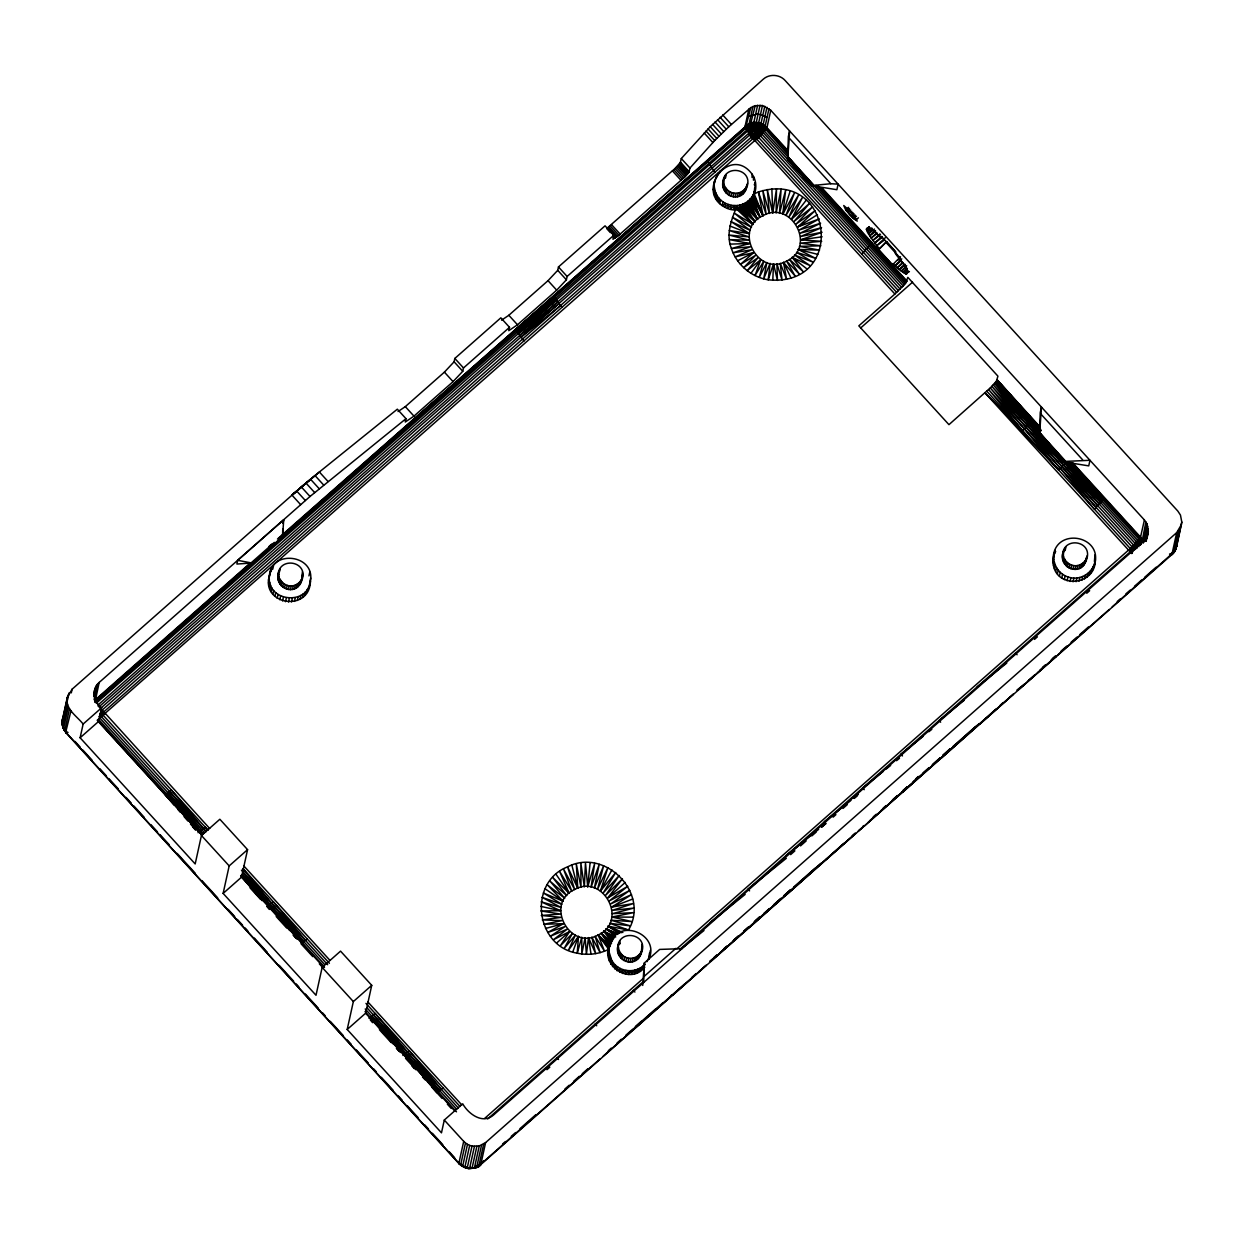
<?xml version="1.0" encoding="UTF-8"?>
<svg xmlns="http://www.w3.org/2000/svg" width="1244" height="1244" viewBox="0 0 1244 1244"><rect width="100%" height="100%" fill="white"/><g stroke="black" fill="none" stroke-linecap="round" stroke-linejoin="round"><path stroke-width="1.5" d="M470.652 1167.09C470.652 1171.35 463.297 1166.219 461.368 1165.317L468.413 1168.474L474.43 1167.852L480.557 1164.788L1172.594 553.922L1176.668 546.38L1181.8 522.091L1180.463 515.078L1177.819 511.066L785.119 80.487C779.661 74.298 769.321 73.676 763.21 79.243L710.246 126.686L681.308 158.548L680.297 162.7L675.057 168.469L606.683 228.554L610.384 232.628M752.06 177.472L752.076 174.144C730.477 144.708 694.494 190.938 724.754 207.157C744.845 218.773 764.158 191.312 752.076 174.144M787.918 150.508L765.2 125.893L758.669 122.798L755.03 123.063L754.859 140.494L894.887 294.035L905.476 283.461L907.825 277.35L997.937 376.154L996.366 381.255L990.286 387.926L948.954 424.655L858.826 325.85L894.887 294.035M754.688 187.828L754.175 193.862L763.054 215.632C732.592 229.254 757.985 277.272 786.612 261.1C817.059 247.463 791.682 199.444 763.054 215.632L752.667 198.325L755.341 188.342L754.657 190.861L755.31 182.417L754.253 184.812M649.477 953.059L648.933 959.077C660.222 934.415 619.31 917.574 610.306 943.076C598.364 964.224 629.588 986.43 644.827 967.148M898.463 290.754L758.436 137.229L759.555 125.908L758.669 122.798L757.269 123.187L754.859 140.494C747.364 136.234 742.963 120.528 756.259 122.472C769.616 122.596 762.634 136.809 754.859 140.494L97.219 720.276L201.73 834.864L98.525 721.52L101.541 707.82C93.564 702.02 91.076 689.223 99.178 682.458L310.02 496.48L405.995 418.684L397.334 409.183L319.366 471.989L301.359 486.979L310.02 496.48M1064.304 462.177L1039.502 435.695L1041.461 407.083L1040.233 412.666L1039.486 435.68L1063.293 461.788L1088.749 465.878L1089.977 460.296L1063.247 461.508M282.761 528.793L282.575 535.931L283.725 519.712L237.697 560.329L236.889 564.045L251.894 563.019L237.697 560.329M643.661 982.511L644.33 962.965L659.662 949.421L682.007 948.659M753.429 180.178L753.553 176.741M772.788 280.335L773.519 263.759L768.201 279.807C751.423 277.117 736.666 264.723 731.41 248.52C725.579 233.888 731.752 218.804 737.226 205.555C744.207 204.84 750.63 200.377 753.631 194.017L753.289 196.801L763.054 215.632L758.389 191.98C833.153 168.36 847.133 287.566 768.201 279.807L770.16 263.355L763.676 278.812L766.895 262.515L759.26 277.396L763.738 261.271L755.015 275.546L760.799 259.623L747.178 270.663L758.078 257.617L743.663 267.678L755.652 255.284L740.46 264.366L753.553 252.656L735.142 256.886L751.827 249.795L733.074 252.796L750.49 246.732L731.41 248.52L749.557 243.513L729.435 239.61L749.075 240.216L729.124 235.069L749.012 236.889L729.279 230.513L749.401 233.592L730.959 221.572L750.241 230.373L732.467 217.28L751.485 227.279L734.411 213.159L753.133 224.387L740.786 208.805L740.196 205.027L738.05 209.21L753.133 224.387L739.387 209.07L740.196 205.027M278.112 578.32C275.577 554.995 311.124 560.329 301.297 581.648C294.952 598.286 271.176 585.986 279.496 570.576M302.681 573.919L301.297 581.648M617.77 950.758C615.251 927.418 650.799 932.751 640.971 954.086C634.627 970.709 610.835 958.424 619.154 943.014M642.355 946.342L640.971 954.086M722.997 185.667C720.463 162.342 756.025 167.676 746.182 188.995C739.838 205.633 716.062 193.333 724.381 177.923M746.758 184.983L746.182 188.995M789.225 138.115L789.582 130.931L788.369 136.513L787.623 159.527L811.415 185.62L836.885 189.71L838.114 184.143L830.805 183.723L811.415 185.62L787.623 159.527L789.225 138.115L830.805 183.723M1062.656 558.089C1060.137 534.764 1095.684 540.098 1085.856 561.433C1079.512 578.056 1055.736 565.771 1064.04 550.361M1086.432 557.405L1085.856 561.433M310.456 580.995C315.338 554.233 270.352 549.164 269.357 576.423C266.511 601.567 307.812 606.248 310.456 580.995C309.849 613.121 259.125 604.724 269.824 574.37M642.728 985.435L644.33 962.965M1095.218 557.81C1097.861 587.308 1051.895 590.076 1053.093 559.924C1052.657 525.248 1106.725 535.169 1093.554 567.388M628.484 930.014L609.778 923.312L630.428 925.878L611.022 920.233L631.936 921.586L611.846 917.015L633.616 912.645L612.25 913.702L633.771 908.089L612.188 910.375L633.46 903.548L611.706 907.078L631.486 894.638L610.773 903.875L629.822 890.377L609.436 900.811L627.753 886.288L607.71 897.935L622.435 878.808L605.61 895.307L619.232 875.481L603.184 892.974L615.718 872.495L600.463 890.968L607.881 867.612L597.509 889.336L603.635 865.762L594.368 888.076L599.219 864.347L591.087 887.236L594.694 863.367L587.728 886.832L585.473 862.745L584.353 886.863L580.855 863.103L581.01 887.314L576.314 863.927L577.76 888.2L567.591 866.866L574.65 889.507L563.501 868.965L571.758 891.186L559.644 871.453L569.099 893.239L552.771 877.518L566.751 895.602L549.848 881.016L564.729 898.261L547.282 884.795L563.081 901.154L543.364 893.005L561.837 904.248L542.042 897.359L561.013 907.467L541.171 901.838L560.609 910.764L540.813 910.935L560.671 914.091L541.311 915.46L561.153 917.388L542.275 919.922L562.086 920.607L543.675 924.276L563.423 923.67L547.764 932.471L565.149 926.531L550.408 936.234L567.248 929.159L553.409 939.718L569.674 931.492L560.391 945.735L572.395 933.498L564.309 948.208L575.35 935.146L568.446 950.276L578.491 936.39L577.232 953.168C587.774 955.516 599.064 954.148 608.72 949.312L610.306 943.076L609.031 948.192L598.208 934.975C569.581 951.147 544.188 903.144 574.65 889.507C603.278 873.319 628.671 921.337 598.208 934.975L604.506 951.178L595.098 936.265L600.121 952.624L591.849 937.152L595.627 953.635L588.505 937.618L586.406 954.303L585.131 937.634L581.788 953.961L581.772 937.23L577.232 953.168C535.309 946.513 527.643 882.276 567.591 866.866C604.942 847.335 650.317 893.27 628.484 930.014L608.129 926.205L618.828 933.342M752.169 196.599L751.034 201.31L760.146 217.311L751.905 199.833L752.169 196.599L750.023 202.71L757.503 219.364L745.078 207.079L745.716 202.725L746.431 206.193L757.503 219.364L748.919 204L750.334 198.947L750.023 202.71L760.146 217.311L752.667 198.325M1072.468 463.343L1140.67 538.061L1143.345 542.726L1147.061 523.988L1144.402 519.976L770.767 110.296L762.463 105.538L755.217 105.678L750.801 107.606L728.797 126.795L714.694 140.541L689.969 168.049L688.958 172.201L684.962 176.772L617.584 236.344L612.965 239.268L613.727 235.334L605.066 225.833L558.463 266.962L557.732 270.321L548.029 280.662L508.827 315.276L501.565 320.19M587.728 886.832L590.107 862.823M757.503 219.364L747.722 205.167L748.173 200.999L746.431 206.193M305.355 500.523L296.678 491.022L72.105 689.207L67.331 697.355L62.511 719.265L62.542 725.858L66.227 732.98L458.927 1163.56L464.152 1167.261L458.881 1163.249L463.701 1141.339L444.295 1120.051L462.706 1103.801C468.382 1113.971 482.827 1124.654 493.619 1114.935L1143.298 541.529L1148.072 533.381L1147.061 523.988M773.519 263.759L777.422 280.429L776.909 263.744L782.041 280.055L780.252 263.277L786.581 279.247L783.502 262.391L795.305 276.292L786.612 261.1L799.394 274.193L789.505 259.405L803.251 271.705L792.164 257.368L810.124 265.656L794.512 254.989L813.047 262.142L796.533 252.33L815.613 258.363L798.181 249.438L819.532 250.153L799.426 246.359L820.853 245.799L800.25 243.14L821.724 241.32L800.638 239.828L822.082 232.239L800.592 236.5L821.584 227.699L800.11 233.203L820.62 223.236L799.177 230L819.221 218.882L797.839 226.937L815.131 210.687L796.098 224.06L812.487 206.924L794.014 221.432L809.486 203.441L791.588 219.1L802.504 197.423L788.867 217.094L798.586 194.966L785.913 215.445L794.449 192.882L782.771 214.201L785.664 189.99L779.49 213.362L781.108 189.197L776.132 212.957L776.489 188.855L772.757 212.988L767.268 189.523L769.414 213.439L762.774 190.534L766.164 214.326L758.389 191.98L754.175 193.862L754.704 191.249L753.289 196.801M755.217 105.678L749.65 127.541L750.21 135.021L752.154 135.736L760.146 135.58L761.794 128.225L761.001 123.483L764.796 106.222M64.237 714.802C60.878 720.478 61.718 728.455 66.554 733.027L68.016 732.374M67.331 697.355C64.766 708.987 77.128 716.28 83.13 724.055L80.114 737.77L195.184 863.942L201.435 835.501L219.846 819.252L247.572 849.652L241.523 877.16L223.127 893.41L316.007 995.262L322.149 967.381L340.545 951.131L371.738 985.326L365.612 1013.222L347.2 1029.472L441.48 1132.833L444.295 1120.051M1176.668 546.38L1176.917 541.606C1177.088 545.789 1175.051 556.239 1169.547 553.984M609.451 945.922L608.207 955.33L609.451 945.922L609.031 948.192M1053.093 559.924L1054.337 553.269M650.332 950.463L648.933 959.077M473.015 1168.256C461.773 1167.478 476.856 1169.858 479.5 1165.628L480.79 1164.493L475.332 1167.696L470.636 1168.598C451.37 1164.197 478.007 1172.268 480.79 1164.493L485.611 1142.583L1176.715 532.619L1181.489 524.47M62.511 719.265L63.973 715.471L64.019 716.871C60.443 721.318 62.62 728.704 66.181 732.669L459.254 1163.606L464.152 1167.261M64.439 729.575L66.554 733.027L63.257 728.113L62.2 721.629L68.016 695.054M743.041 204.078L740.786 208.805L755.139 221.727L743.663 207.81L743.041 204.078L742.217 208.386L755.139 221.727L745.078 207.079M1145.895 521.874L1141.914 542.353L1140.266 545.245L1138.058 540.813L1066.31 462.146L1058.551 469.89L984.999 392.84L1131.745 553.564M680.017 949.188L1130.127 551.916L1135.492 549.195L1135.368 543.675L991.888 386.34L1094.425 509.216L1104.501 498.455M720.587 199.942L719.732 203.627L718.566 197.718L717.679 201.341L716.886 195.23L715.984 198.807L715.595 192.54L714.694 196.039L714.258 186.74L713.418 190.099L714.678 180.831C712.89 188.684 716.326 197.267 722.919 201.839L722.111 205.571L725.501 203.394L731.208 205.322L737.226 205.555L738.05 209.21M757.612 105.258L753.817 122.518L747.66 126.593L96.239 702.222L95.026 702.082L99.178 682.458M1176.715 532.619L1171.895 554.529L1175.984 548.666L1176.979 544.001L1176.062 543.644M62.262 724.024L67.083 702.114M67.456 700.201L69.058 692.908M67.534 704.477L62.713 726.387L66.227 732.98M63.537 728.642L68.342 706.747M71.297 692.861L72.105 689.207M64.704 730.757L69.508 708.847M71.001 710.759L65.714 732.141L66.29 730.866L67.16 732.825L64.315 730.228M93.953 693.483L95.088 688.305M93.86 696.516L96.13 686.159M94.093 699.719L97.514 684.184M268.533 580.155L270.648 570.654M268.548 583.125L269.373 579.409M271.099 571.68L271.907 567.964M268.999 586.064L269.824 582.347M272.747 569.208L273.571 565.491M282.901 523.429L283.725 519.712M269.886 588.91L270.71 585.193M271.176 591.6L272.001 587.883M272.856 594.088L273.68 590.371M280.289 568.71L278.205 576.283M274.877 596.311L275.702 592.595M278.361 580.342L278.92 574.604M278.967 582.301L279.185 576.625M279.916 584.12L280.74 580.404L279.791 578.584M277.21 598.208L278.034 594.492M281.16 585.753L281.984 582.037L280.74 580.404M279.791 599.763L280.615 596.047M282.683 587.152L283.508 583.436L281.984 582.037M284.425 588.288L285.234 584.556L283.508 583.436M282.575 600.945L283.399 597.229M286.338 589.081L287.146 585.364L285.234 584.556M285.498 601.707L286.322 597.975M288.359 589.563L289.168 585.846C295.372 586.857 301.794 582.223 302.587 575.956M223.127 893.41L229.176 865.902L247.572 849.652M290.427 589.672L291.236 585.955M288.499 602.034L289.323 598.317M292.48 589.438L293.304 585.722M291.516 601.941L292.34 598.224M294.455 588.847L295.279 585.131M296.305 587.93L297.129 584.213M294.486 601.396L295.294 597.68M297.954 586.717L298.778 583.001M299.369 585.224L300.193 581.508M302.432 571.882L301.872 577.636M300.488 583.529L301.312 579.813M297.332 600.448L298.156 596.731M300.022 599.095L300.83 595.378M302.463 597.384L303.287 593.668M304.625 595.316L305.449 591.6M308.947 575.879L309.756 572.162M306.459 592.968L307.284 589.252M307.921 590.387L308.745 586.67M310.658 578.04L308.994 587.619M405.995 418.684L405.264 422.027L413.972 416.134L453.065 381.644L462.752 371.287L463.499 367.944L509.511 327.327L500.85 317.826L454.822 358.443L454.091 361.786L444.403 372.143L405.311 406.632L398.049 411.546M347.2 1029.472L353.343 1001.576L371.738 985.326M509.511 327.327L508.78 330.671L517.488 324.777L556.706 290.163L566.393 279.807L567.124 276.463L613.727 235.334M461.368 1165.317L466.22 1168.023L460.653 1164.897L465.474 1142.987L463.701 1141.339M462.659 1166.266L467.48 1144.356L465.474 1142.987M464.852 1167.307L469.672 1145.413L467.48 1144.356M467.2 1168.007L472.005 1146.097L479.251 1145.957L485.611 1142.583M469.61 1168.334L474.43 1146.424M472.036 1168.287L476.856 1146.377M468.179 1167.821L474.43 1167.852L479.251 1145.957M474.43 1167.852L476.716 1167.074L481.537 1145.164M476.716 1167.074L478.862 1165.939L483.683 1144.029M725.19 176.057L723.091 183.63M723.246 187.689L723.806 181.951M725.485 178.063L726.309 174.347M723.852 189.648L724.07 183.972M724.801 191.467L725.625 187.751L724.677 185.931M726.045 193.1L726.869 189.383L725.625 187.751M727.569 194.499L728.393 190.783L726.869 189.383M729.311 195.619L730.135 191.903L728.393 190.783M748.872 109.052L745.078 126.313L747.691 131.615L754.253 130.978L763.178 132.502L903.206 286.027M731.223 196.428L732.032 192.711L730.135 191.903M95.026 702.082L745.654 127.51L750.801 107.606M277.474 539.01L749.137 123.731L752.931 106.471M733.245 196.91L734.053 193.193C740.258 194.204 746.68 189.57 747.473 183.288M735.313 197.018L736.121 193.302M737.365 196.785L738.19 193.069M739.34 196.194L740.164 192.478M756.259 122.472L760.053 105.211M741.191 195.277L742.015 191.56M742.839 194.064L743.663 190.348M758.669 122.798L762.463 105.538M744.254 192.571L745.078 188.855M745.374 190.876L746.198 187.16M763.194 124.524L766.988 107.264M96.223 703.249L746.695 130.122L756.818 129.003L761.546 130.107L763.178 132.502L765.977 128.676L765.2 125.893L768.994 108.632M770.767 110.296L766.973 127.557L765.449 129.936L754.502 126.981L745.933 128.816L745.109 126.888L278.703 538.528M619.963 941.133L619.154 944.849L620.274 943.154M618.035 952.78L618.595 947.026M618.641 954.739L618.843 949.063M619.59 956.558L620.398 952.842L619.465 951.007M620.834 958.191L621.658 954.475L620.398 952.842M622.358 959.591L623.166 955.874L621.658 954.475M624.099 960.71L624.908 956.994L623.166 955.874M625.996 961.519L626.821 957.802L624.908 956.994M790.033 161.767L811.321 185.434L799.488 172.527L800.296 171.314L787.903 156.728L813.607 184.905M628.018 961.985L628.842 958.269C635.046 959.279 641.469 954.661 642.246 948.379M630.102 962.11L630.91 958.393M632.154 961.861L632.963 958.144M634.129 961.285L634.953 957.569M635.979 960.368L636.788 956.652M637.628 959.14L638.452 955.423M639.043 957.662L639.851 953.946M642.106 944.32L641.546 950.058M640.162 955.952L640.987 952.235M900.516 256.777L892.57 264.801L878.699 249.593L886.645 241.585L895.867 252.05M878.699 249.593L886.645 241.585M1053.528 556.985L1055.192 550.423M1053.108 562.894L1053.917 556.208M1053.559 565.833L1053.932 559.178M1054.446 568.679L1055.27 564.963L1054.383 562.117M1055.736 571.385L1056.56 567.668L1055.27 564.963M1057.416 573.857L1058.24 570.141L1056.56 567.668M1064.848 548.48L1062.765 556.052M1062.92 560.127L1063.48 554.373M1059.437 576.081L1060.261 572.364L1058.24 570.141M1065.159 550.501L1065.984 546.785M1063.527 562.07L1063.729 556.41M1064.475 563.905L1065.284 560.189L1064.351 558.354M1061.77 577.993L1062.578 574.277L1060.261 572.364M1065.719 565.538L1066.543 561.822L1065.284 560.189M1064.351 579.548L1065.175 575.832L1062.578 574.277M1067.243 566.937L1068.052 563.221L1066.543 561.822M1068.985 568.057L1069.793 564.341L1068.052 563.221M1067.134 580.715L1067.958 576.998L1065.175 575.832M1070.897 568.866L1071.706 565.149L1069.793 564.341M1070.058 581.477L1070.882 577.76C1081.829 580.046 1093.616 571.976 1095.015 560.78M1072.903 569.332L1073.727 565.616C1079.932 566.626 1086.354 562.008 1087.132 555.726M1074.987 569.457L1075.796 565.74M1073.059 581.803L1073.883 578.087M1077.04 569.208L1077.848 565.491M1076.076 581.71L1076.9 577.993M1079.014 568.632L1079.839 564.916M1080.865 567.715L1081.674 563.998M1079.046 581.181L1079.854 577.465M1082.513 566.486L1083.337 562.77M1083.928 565.009L1084.737 561.293M1085.048 563.299L1085.872 559.582M1081.891 580.233L1082.715 576.516M1084.581 578.88L1085.39 575.163M1087.023 577.154L1087.831 573.437M1089.184 575.101L1090.008 571.385M1091.019 572.753L1091.843 569.037M1094.984 554.84L1094.409 561.526M1092.481 570.172L1093.305 566.44M1144.402 519.976L1140.375 537.797L1130.298 548.557L676.923 948.737M1144.464 541.793L1147.87 526.259M1145.584 541.28L1148.321 528.607M1146.113 541.358L1148.383 531.001M1146.937 538.559L1148.072 533.381M1173.559 552.787L1178.379 530.893M1174.942 550.828L1179.763 528.918M1175.984 548.666L1181.8 522.091M754.704 191.249L753.786 195.324L763.054 215.632M610.835 964.022L611.675 960.321L609.047 951.831L609.529 961.254L610.369 957.616L610.835 964.022L613.339 962.794C620.756 972.715 636.975 973.414 645.123 964.038L642.697 969.325L642.946 966.09L640.271 971.175L640.504 967.816L637.581 972.637L637.83 969.169L634.689 973.694L634.969 970.118L631.688 974.301L632.014 970.647L628.609 974.472L628.997 970.74L625.53 974.192L625.981 970.413L622.529 973.461L623.057 969.651L619.683 972.31L620.274 968.485L617.024 970.74L617.693 966.93L614.629 968.812L615.376 965.017L612.561 966.557L613.339 962.794L611.675 960.321M617.879 948.721L618.346 946.731M713.963 184.081L716.793 175.311M648.73 959.14L649.477 956.325L646.958 961.69M610.54 944.04L611.582 940.386M751.905 199.833L753.631 194.017M986.803 391.222L1130.298 548.557L1132.009 553.347L1134.45 547.08L1133.782 545.261L990.286 387.926L1058.551 469.89M612.095 941.568L613.23 937.914M782.771 214.201L790.127 191.218M787.639 159.543L812.083 185.916L804.868 177.799M63.693 719.063L63.973 715.471M572.769 951.94L578.491 936.39M716.839 177.083L718.457 172.838M746.695 130.122L747.426 128.225L752.48 124.182L757.269 123.187L752.216 125.504L747.38 130.091M743.663 207.81L745.716 202.725M747.722 205.167L750.334 198.947M209.692 828.504L99.178 706.67L748.857 133.263L751.936 129.003L757.114 125.504L761.577 124.182L766.973 127.557C760.83 126.919 754.564 131.646 751.671 136.84L101.713 710.464L99.333 716.482L100.018 718.208L204.529 832.811L169.573 791.402L165.157 794.76L174.005 804.977M719.265 173.32L720.463 170.63M611.068 941.055L601.116 933.28L610.011 945.86L609.451 947.057L598.208 934.975L608.72 949.312M1054.383 554.14L1055.658 551.45M600.463 890.968L611.924 869.867M871.764 243.264L861.688 254.025M1040.171 427.096L997.113 379.902L1032.753 419.788L1029.192 424.173L1022.677 430.548L984.999 392.84M63.382 727.445L62.2 723.526M1022.677 430.548L988.591 389.559L1132.087 546.894L1131.263 551.185L1128.495 550.175C1133.548 547.453 1141.681 544.374 1140.608 537.237L1072.779 462.861M750.972 273.291L760.799 259.623M748.857 133.263L749.883 133.73L754.362 128.863L759.555 125.908L763.536 125.022L765.2 125.893M791.588 219.1L806.143 200.268M901.76 287.535L761.732 133.994L761.157 132.159L758.545 133.746L103.547 712.081L100.266 713.512L101.65 716.902L206.162 831.505M737.226 205.555L733.665 209.396L734.209 205.664L730.601 209.085L731.208 205.322L727.6 208.339L728.284 204.576L724.754 207.157L725.501 203.394L722.919 201.839M901.76 258.861L895.151 265.765L892.85 263.557M902.662 262.297L897.328 267.771L895.151 265.765L901.029 260.805M904.761 264.132L899.381 269.528L897.328 267.771L903.222 262.811M754.128 135.627L758.933 131.506L763.971 129.174L764.422 131.133L787.747 156.728M906.689 265.703L901.262 271.036L899.381 269.528L905.274 264.568M907.047 268.315L902.957 272.265L901.262 271.036L905.679 267.305M907.171 270.586L904.419 273.198L902.957 272.265L907.374 268.533M876.802 232.783L871.173 238.055L878.979 248.349M875.356 230.56L869.711 235.816L871.173 238.055L877.222 233.39M879.897 233.888L872.868 240.45L880.488 234.696M881.778 236.438L874.734 242.984L882.431 237.277M872.728 229.86L868.483 233.794L869.711 235.816L875.714 231.12M885.246 237.791L876.787 245.628L884.531 239.968M908.431 271.239L905.648 273.835L904.419 273.198L907.358 270.694M871.764 228.072L867.503 232.006L868.483 233.794L874.423 229.052M635.731 1026.409L641.282 1021.308M755.077 920.918L759.244 917.092M786.535 893.41L790.702 889.584L783.689 895.929L786.535 893.41L787.716 893.69L843.79 843.354M907.265 786.659L903.113 790.484L907.405 786.737M915.6 778.993L918.367 776.443M949.825 748.935L942.89 755.31L950.074 749.09M869.649 227.87L866.804 230.482L867.503 232.006L871.935 228.398M908.571 271.316L905.648 273.835L909.426 271.581M869.245 226.626L866.384 229.223L866.804 230.482L869.727 228.041M662.974 1002.664L633.663 1029.239L684.62 983.973M691.602 977.644L695.785 973.85M717.43 955.143L709.749 961.192M720.229 952.609L727.211 946.28M732.794 941.226L738.376 936.157M748.142 927.309L743.959 931.103L748.142 927.309L749.323 927.573L820.745 863.32M769.787 908.602L710.464 961.472L855.499 833.449M772.571 906.067L780.952 898.479M852.156 835.766L854.955 833.231M869.618 820.853L876.6 814.54M880.783 810.73L886.366 805.677M891.948 800.607L897.53 795.554M928.941 767.999L864.518 825.923L863.32 825.643M931.74 765.464L940.106 757.876L933 764.143M977.115 725.252L902.911 792.024L901.713 791.759M995.962 709.08L941.304 758.14M1000.16 705.286L1002.944 702.751M1024.589 684.044L1016.908 690.093M1028.788 680.25L1034.37 675.197M1039.953 670.127L1045.535 665.073M1051.118 660.004L1055.301 656.21L1056.483 656.474M855.608 833.449L825.643 859.806M1013.409 694.136L979.697 724.257L978.515 723.977M95.384 699.719L249.795 563.439M268.735 546.722L271.643 544.157M274.333 542.384L95.415 700.294L97.016 703.529M83.13 724.055L101.541 707.82M80.114 737.77L98.525 721.52M845.718 209.878L843.743 205.524L852.093 212.833L857.24 221.152L852.482 217.684L845.718 209.878L848.595 207.344M846.666 211.153L849.543 208.603M847.739 212.491L850.616 209.941M848.89 213.844L851.767 211.309M850.087 215.196L852.964 212.662M851.3 216.487L854.177 213.952M852.482 217.684L855.359 215.15M853.602 218.742L856.478 216.207M855.545 220.359L858.422 217.809M897.686 260.291L900.236 258.037L886.381 242.829M860.692 327.95L912.552 282.186M607.71 897.935L625.281 882.416M643.972 976.54L675.943 948.317M484.631 1118.434L643.412 978.297M487.648 1118.962L643.226 981.671M546.956 1069.684L549.832 1067.15M790.624 854.628L794.869 850.88M800.53 845.889L806.19 840.882M811.85 835.89L816.095 832.143M821.755 827.151L826 823.404L821.584 826.965M833.076 817.152L835.906 814.649M842.997 808.413L847.242 804.666M854.317 798.415L857.147 795.911M1034.51 639.385L1037.403 636.819M1086.743 593.264L1089.651 590.698M600.339 1058.66L479.826 1165.022L483.729 1160.683M502.56 1144.045L505.453 1141.494M511.253 1136.378L515.591 1132.538M519.945 1128.712L535.884 1114.64M564.854 1089.06L569.208 1085.235M573.546 1081.394L579.346 1076.278M582.239 1073.727L588.039 1068.612M608.332 1050.698L611.224 1048.148M617.024 1043.032L621.362 1039.191M625.716 1035.366L632.963 1028.959M634.378 1027.715L655.712 1008.884M714.009 957.429L716.855 954.91M723.961 948.643L726.807 946.124M733.913 939.858L738.19 936.094M753.833 922.286L759.509 917.263M763.785 913.5L769.476 908.478M773.737 904.715L780.843 898.432M793.641 887.143L814.976 868.312M873.272 816.857L876.118 814.354M883.224 808.071L886.07 805.568M893.192 799.286L897.453 795.522M913.096 781.714L918.787 776.691M923.048 772.928L928.739 767.906M952.904 746.571L975.669 726.496M1042.503 667.499L1045.349 664.996M1052.455 658.714L1055.301 656.21M1061.054 651.125L1066.823 646.04M1071.131 642.231L1076.9 637.146M1079.776 634.611L1088.407 626.976M1117.205 601.567L1120.082 599.017M1125.851 593.948L1130.174 590.122M1134.481 586.313L1141.681 579.968M1144.558 577.418L1156.08 567.248M603.247 1056.094L696.236 974.021M699.081 971.517L706.188 965.235L672.538 995.356L671.356 995.076M868.296 822.16L1013.347 694.136M1024.729 684.107L1017.623 690.373L1056.016 656.49L1037.527 672.802M1027.575 681.588L1034.681 675.321M1057.447 655.215L1109.29 609.467M1112.167 606.932L1174.616 551.419L1171.677 554.824L1170.48 554.544M556.752 942.89L569.674 931.492M300.644 504.644L291.982 495.143L305.977 483.045L314.639 492.546M328.027 481.49L319.366 471.989L291.982 495.143L310.533 479.22L319.195 488.721M554.015 295.528L554.311 296.383L515.809 329.271L523.942 341.058M291.982 495.143L314.996 475.535L323.658 485.036M869.276 226.766L866.384 229.223C868.763 223.516 878 235.769 881.296 237.837L881.561 236.593L895.431 251.786L895.151 253.03C898.417 258.923 909.768 267.942 906.627 274.131M516.089 330.111L554.84 297.471L554.311 296.383M169.573 791.402L171.314 789.94L206.037 831.598M312.773 956.62L301.017 943.729L307.175 938.925M368.955 1018.214L375.113 1013.409L439.692 1090.646L443.051 1087.894M516.633 331.199L555.617 298.778L554.84 297.471M517.395 332.506L556.597 300.27L555.617 298.778M518.39 333.998L557.779 301.919L556.597 300.27M519.557 335.647L559.116 303.676L557.779 301.919M977.255 686.843L1006.769 663.068M964.116 700.372L939.049 720.571L940.651 722.204M922.955 736.479L900.827 754.299L902.444 755.932M928.848 731.721L931.803 729.342M883.256 771.389L862.605 788.027L864.222 789.676M886.21 769.01L890.642 765.449M896.535 760.69L899.49 758.311M824.399 821.755L850.943 800.359M853.897 797.995L858.313 794.418M786.177 855.483L818.63 829.344M786.317 858.313L747.955 889.227L749.572 890.859M709.749 922.955L745.14 894.42M680.375 949.545L703.98 930.528M520.909 337.404L560.593 305.495L562.148 307.33M371.754 1016.161L436.893 1092.698L439.692 1090.646M478.956 1165.939L480.79 1164.493M745.109 126.888L748.686 124.167L755.03 123.063L753.817 122.518M749.137 123.731L750.676 123.56L745.654 127.51C751.982 124.229 760.053 124.789 765.977 128.676L766.739 128.116L787.483 150.866M269.575 909.411L267.056 906.487L273.213 901.682L305.449 940.371M402.916 1055.456L409.089 1050.651L441.325 1089.34M1175.938 545.992L1176.606 545.525L1173.823 552.258L1171.444 554.591L1175.533 549.615L1173.823 552.258L1171.35 553.253M198.014 832.702L205.276 827.182L207.764 830.168M797.839 226.937L817.386 214.683M748.904 116.236L758.156 113.842L767.097 117.263M1173.745 550.905L1176.202 547.64L1174.476 548.713M1044.618 440.158L1039.471 434.607L1063.947 462.084L1039.517 435.649L1059.888 456.843M737.614 260.742L753.553 252.656M747.006 124.866L748.686 124.167L745.078 126.313C751.889 123.234 760.799 122.954 766.739 128.116M611.706 907.078L632.698 899.039M751.423 122.938L752.822 123.187L752.154 135.736L754.113 138.053L758.436 137.229L756.119 135.736M761.732 133.994L749.883 133.73M545.51 928.475L563.423 923.67M1130.298 548.557L1132.522 548.091L1133.455 550.283M477.509 1166.81L475.503 1167.167L477.758 1166.25L475.55 1166.281M800.638 239.828L822.129 236.795M207.888 830.059L103.376 715.456L99.333 716.482L101.65 716.902M470.652 1167.96L473.109 1167.743M761.001 123.483L757.207 124.182L752.029 127.121L97.996 705.021L98.416 706.654M765.293 126.064L759.446 127.541L754.253 130.978L100.515 708.427L103.376 715.456M730.197 244.119L749.557 243.513M480.557 1164.788L479.375 1164.508M611.846 917.015L632.994 917.155M1132.087 546.894L1134.45 547.08L1135.492 549.195M461.695 1165.923L458.881 1163.249L460.653 1164.897M764.422 131.133L761.546 130.107M458.927 1163.56L461.275 1164.415M540.767 906.378L560.609 910.764M732.032 192.711L734.053 193.193M1071.706 565.149L1073.727 565.616M287.146 585.364L289.168 585.846M626.821 957.802L628.842 958.269M798.181 249.438L817.79 254.367M465.722 1166.437L465.94 1167.852L468.273 1168.334M1067.958 576.998L1070.882 577.76M1133.782 545.261L1136.176 545.929L1137.343 547.982L1136.814 542.182L993.318 384.847L1096.213 507.568M469.672 1145.413L472.005 1146.097M729.901 226.004L749.401 233.592M618.377 933.933L606.108 928.864L614.614 935.566M619.978 932.876L608.129 926.205L622.871 932.518M1135.368 543.675L1138.944 546.645M611.41 940.806L603.76 931.243L615.733 936.981M608.129 926.205L621.44 932.689M617.211 934.477L606.108 928.864L615.702 934.882M1136.814 542.182L1138.929 543.348M612.359 939.764L603.76 931.243L614.52 937.852M1138.058 540.813L1141.261 543.799L1139.862 538.59L1070.68 462.737L1103.21 500.275M545.105 888.807L563.081 901.154M1102.184 501.472L1068.58 462.379L1141.914 542.353L1140.375 537.797M792.164 257.368L806.843 268.844M603.76 931.243L613.401 938.769M1139.862 538.59L1142.21 540.938M101.713 710.464L103.547 712.081M755.854 138.162L896.691 292.402M598.208 934.975L610.011 945.86M736.743 209.241L753.133 224.387M611.535 943.387L601.116 933.28L610.695 944.631M458.881 1163.249L460.529 1164.882M765.977 128.676L788.261 153.074M1015.477 653.116L1017.094 654.748M633.305 990.411L634.922 992.043M595.098 1024.139L596.7 1025.771M556.877 1057.866L558.494 1059.499M805.366 177.908L813.312 186.211L806.889 179.167M1140.67 538.061L1143.252 541.327L1140.608 537.237L1143.345 542.726M790.096 161.736L798.819 171.05L793.827 165.405M812.845 186.118L805.179 177.876L812.441 186.025M811.415 185.62L787.732 158.905M1064.708 462.286L1039.471 435.229L1063.558 461.337M794.03 165.39L799.177 170.941M805.599 177.876L813.312 186.211M1047.184 442.942L1054.896 451.261M787.825 157.755L812.659 184.983M1039.704 433.923L1064.537 461.151M792.583 164.224L798.819 171.019M811.694 185.185L787.701 159.17L799.519 172.372M1063.449 461.882L1039.486 435.68L1063.293 461.788M1041.088 414.283L1082.684 459.876M821.942 187.828L907 281.082M821.196 187.828L906.767 281.657M1040.435 428.216L996.879 380.462L1041.01 430.673M818.086 185.776L906.254 282.45M1041.212 430.424L996.366 381.255L1040.171 431.73M787.483 154.1L764.034 127.526M816.002 185.372L905.476 283.461M1040.435 431.435L995.589 382.266L1040.326 434.436M1039.766 432.881L1064.973 461.104L1039.657 434.358L1063.822 461.275L1051.538 448.26L1039.626 434.747L1064.149 461.213L1039.766 432.881L1065.47 461.058M814.976 186.569L904.45 284.674M1040.684 434.047L994.562 383.479L1097.908 505.919M796.611 167.893L799.177 170.723M1039.486 434.203L1044.618 439.832M1048.474 444.061L1054.896 451.106M900.174 289.121L758.545 133.746M722.733 114.961L731.394 124.462M720.136 117.294L728.797 126.795M717.555 119.657L726.216 129.158M715.02 122.021L723.697 131.522M712.579 124.384L721.24 133.885M710.246 126.686L718.908 136.187M708.054 128.91L716.715 138.411M706.032 131.04L714.694 140.541M704.213 133.03L712.874 142.531M681.308 158.548L689.969 168.049M680.484 162.264L689.145 171.765M680.297 162.7L688.958 172.201M679.877 163.322L688.538 172.823M679.255 164.115L687.916 173.6M678.431 165.048L687.092 174.549M677.436 166.121L686.097 175.606M676.301 167.271L684.962 176.772M675.057 168.469L683.718 177.97M673.735 169.697L682.412 179.198M672.398 170.894L681.074 180.396M611.519 224.635L620.181 234.136M610.182 225.786L618.843 235.287M608.907 226.843L617.584 236.344M607.725 227.776L616.402 237.277M612.872 235.349L615.345 238.055M558.463 266.962L567.124 276.463M557.732 270.321L566.393 279.807M548.029 280.662L556.706 290.163M508.827 315.276L517.488 324.777M454.822 358.443L463.499 367.944M454.091 361.786L462.752 371.287M444.403 372.143L453.065 381.644M405.311 406.632L413.972 416.134M243.653 865.746L329.878 960.29M367.757 1001.824L461.819 1104.952M243.171 868.732L329.396 963.276M365.969 1003.379L460.031 1106.507M241.429 870.178L327.654 964.722M366.856 1007.687L458.305 1107.953M242.409 874.345L324.715 964.598M365.223 1008.993L456.672 1109.259M98.525 719.343L203.036 833.931M240.932 875.481L324.544 967.148M365.036 1011.559L456.486 1111.825M241.523 877.16L323.953 967.537M365.612 1013.222L454.651 1110.845M250.06 887.858L260.525 899.319M267.056 906.487L269.668 909.348M276.199 916.517L286.649 927.977M293.18 935.13L295.792 937.992M319.304 963.789L321.916 966.65M379.404 1029.674L391.16 1042.565M396.385 1048.303L398.997 1051.164M405.528 1058.317L415.978 1069.778M422.509 1076.946L425.121 1079.808M431.668 1086.976L442.118 1098.436M447.342 1104.159L451.261 1108.451M322.149 967.381L353.343 1001.576M201.435 835.501L229.176 865.902M192.789 826.965L195.401 829.841M75.013 741.44L80.254 747.178M82.866 750.054L92.025 760.1M99.878 768.714L106.424 775.883M109.052 778.76L118.211 788.805M126.064 797.42L131.304 803.157M133.917 806.019L144.397 817.51M150.928 824.679L157.475 831.863M160.103 834.724L169.262 844.769M177.114 853.384L195.448 873.475M201.979 880.659L217.7 897.873M228.165 909.364L234.712 916.533M237.324 919.409L242.564 925.147M245.177 928.024L247.805 930.885M254.351 938.069L267.429 952.422M279.216 965.344L293.615 981.127M296.227 983.988L298.855 986.865M305.402 994.049L318.495 1008.402M322.414 1012.694L325.026 1015.571M330.266 1021.308L343.36 1035.661M347.278 1039.968L351.212 1044.276M356.453 1050.014L368.224 1062.936M373.464 1068.674L376.077 1071.551M381.317 1077.288L393.104 1090.21M398.344 1095.948L402.263 1100.256M407.503 1105.994L417.968 1117.47M424.515 1124.654L428.449 1128.961M432.368 1133.268L442.848 1144.744M449.395 1151.913L454.62 1157.666M1051.631 448.695L1063.667 461.975L1039.471 435.447L1051.382 448.524L1052.16 447.467L1039.735 433.425M997.113 379.902L1040.031 427.438M787.903 156.728L813.109 184.936L787.794 158.206L811.959 185.107L799.674 172.107L787.763 158.579L812.285 185.045L787.872 157.257M1072.421 463.421L1103.988 499.248M1032.753 419.788L1040.326 428.387M411.764 1065.673L414.299 1068.596M201.652 834.911L166.463 793.827M177.783 809.346L180.318 812.27M184.112 816.655L187.906 821.024M190.425 823.948L195.495 829.779M370.261 1017.281L392.871 1043.716M396.634 1048.117L400.412 1052.517M289.712 930.512L242.129 874.563M293.475 934.913L297.254 939.329M240.667 875.652L262.033 900.609M202.943 834.009L167.956 792.692M1066.31 462.146L1100.94 502.84M1053.932 450.421L1057.649 454.791M1060.121 457.699L1099.494 504.333M715.02 172.418L706.887 160.616M438.199 1091.781L373.387 1014.855M302.323 942.796L242.487 871.811M303.816 941.677L242.969 868.903M559.116 303.676L560.593 305.495M556.052 874.314L569.099 893.239M63.18 724.443L62.775 718.254M1142.101 539.134L1143.252 541.327M783.502 262.391L791.028 277.987M752.154 135.736L753.242 138.675M1139.084 539.601L1140.266 545.245M571.867 865.186L577.76 888.2M588.505 937.618L591.04 954.195M771.855 188.964L772.757 212.988M102.428 712.781L101.184 715.751L105.165 713.9L102.428 712.781M864.036 825.923L858.422 830.945L864.036 825.923M811.803 185.822L787.607 159.294L811.803 185.822M372.873 1022.506L370.261 1019.645L372.749 1022.599"/></g></svg>
